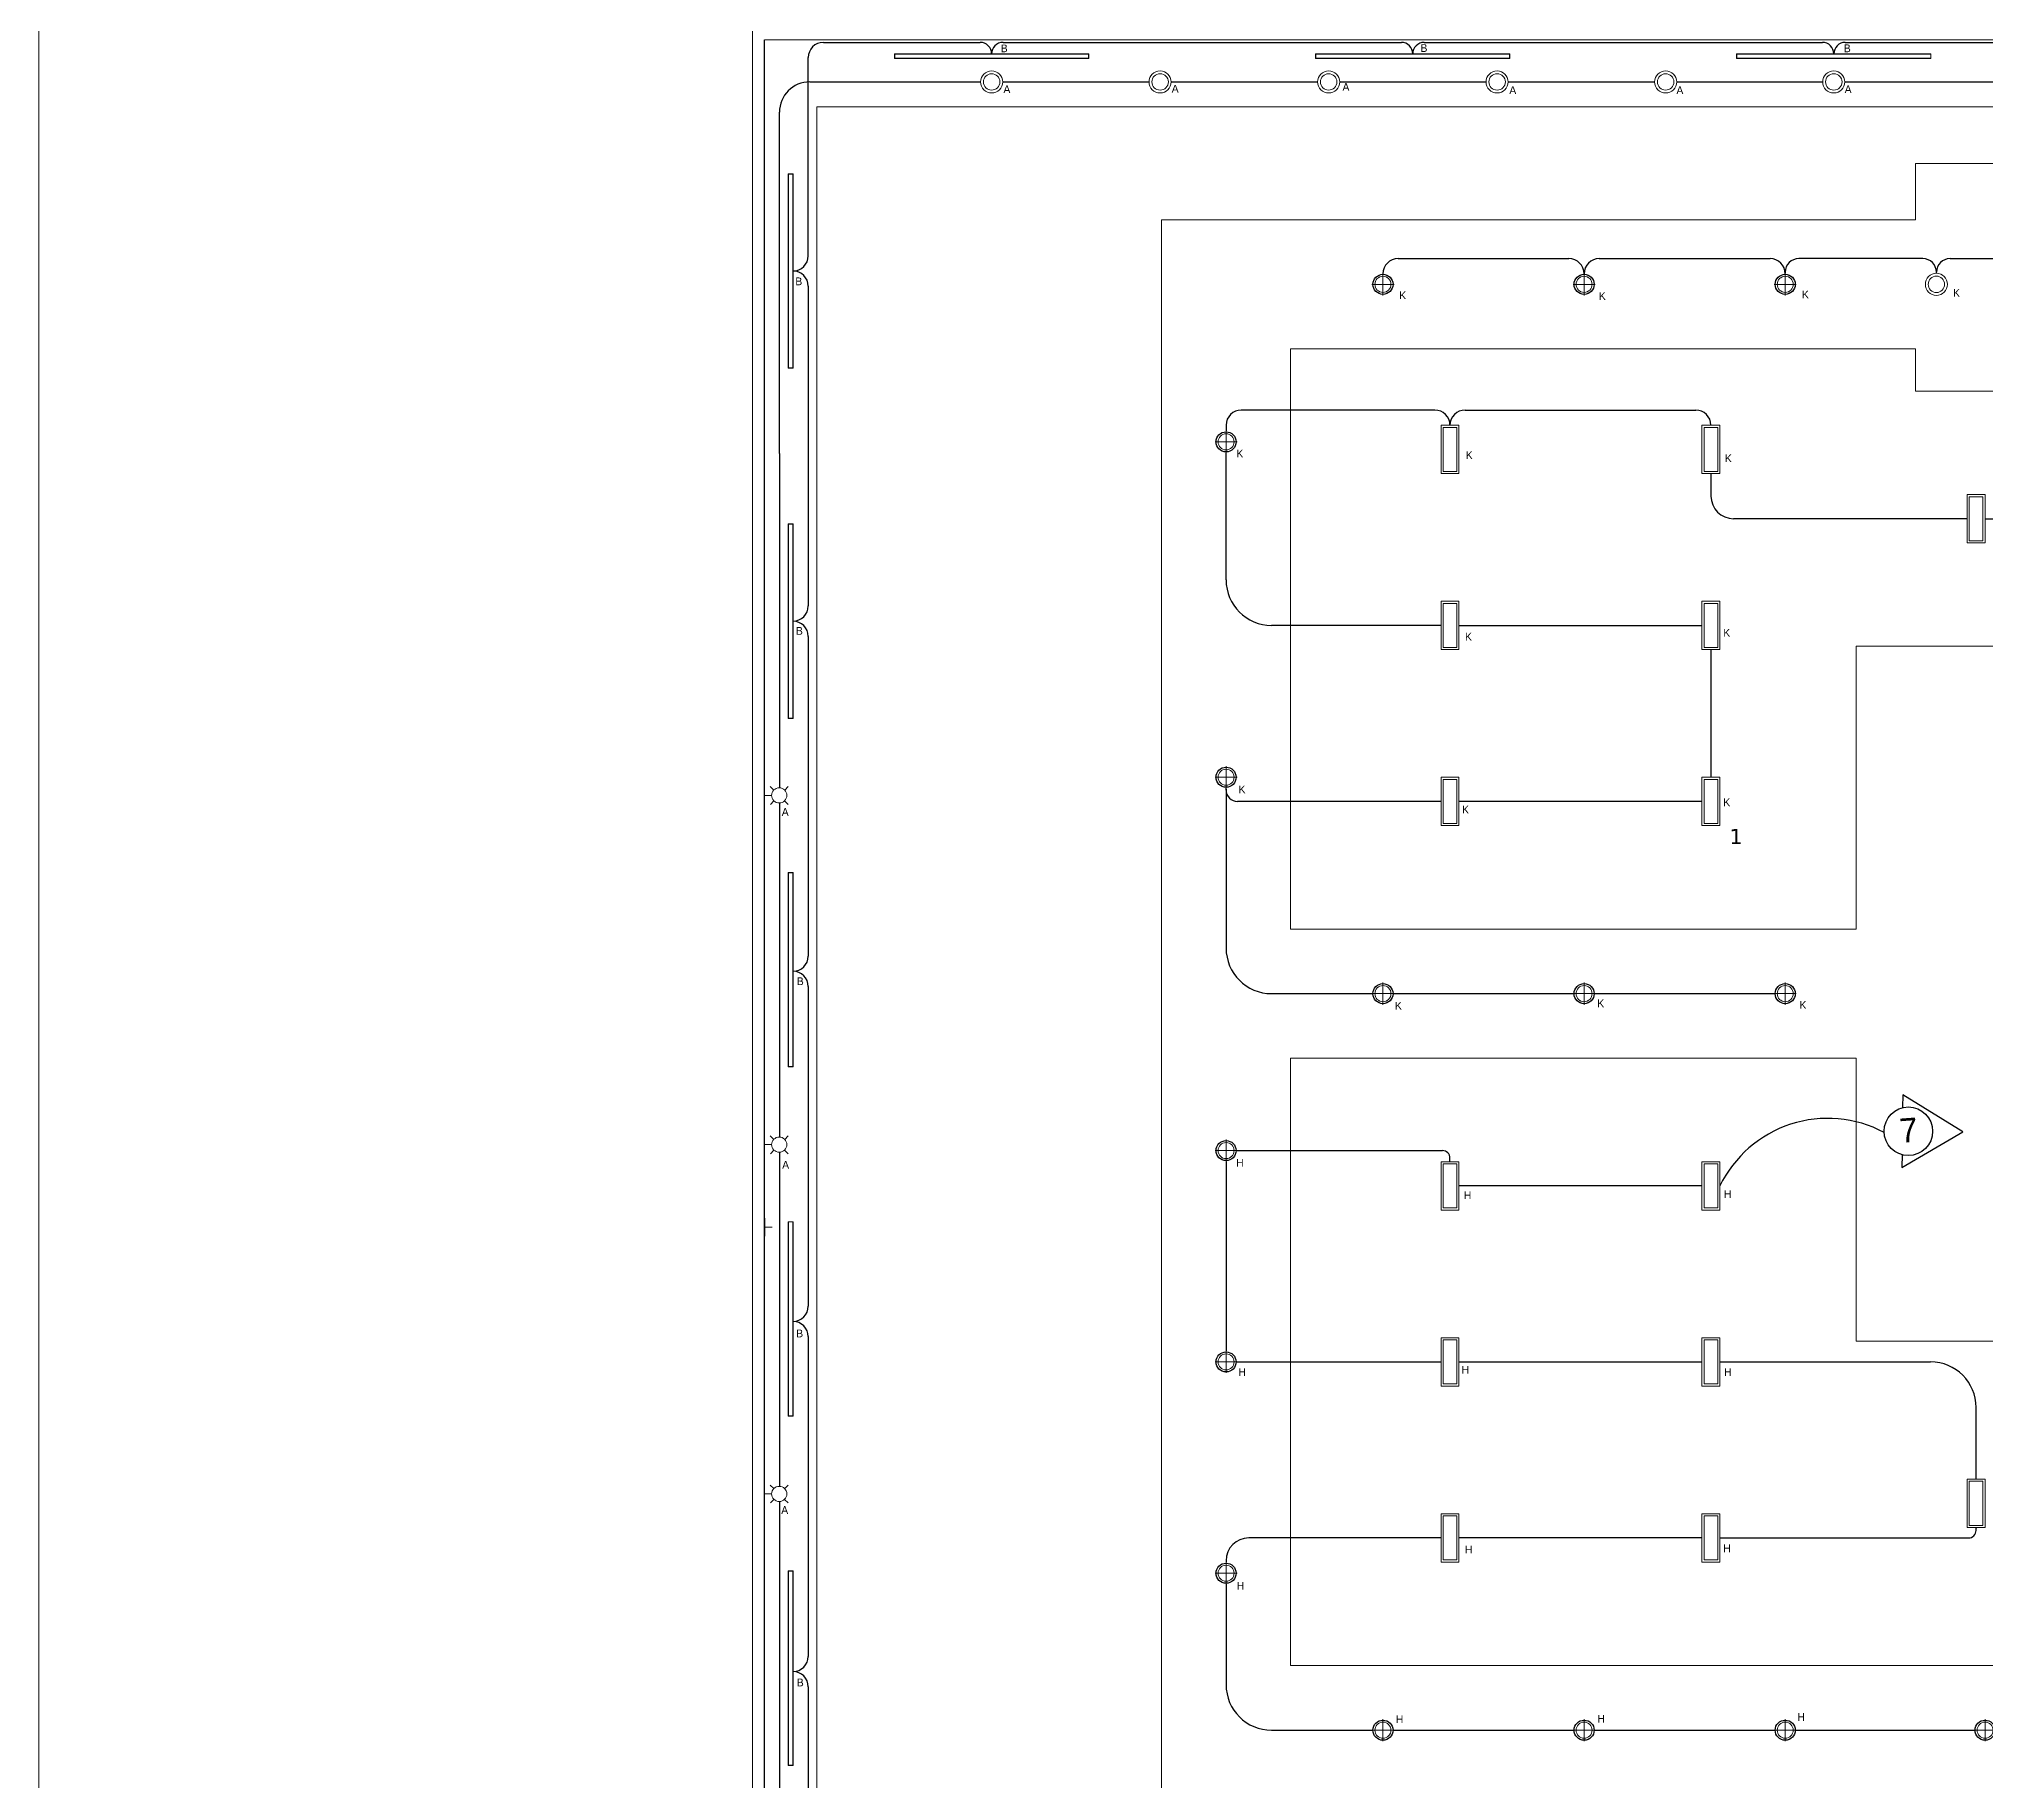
# Model space of a CAD drawing. Header units: inches. Extents: x -2 to 2474, y 1 to 287.
# Drawn here: x 5.35 to 49.32, y 178.92 to 218.24 of the extents above; entities that cross this region are included whole.
import ezdxf

# ---------------------------------------------------------------- set-up
doc = ezdxf.new("R2010")
doc.units = ezdxf.units.IN
doc.header["$MEASUREMENT"] = 0
for name, color, linetype in [('0.09', 2, 'Continuous'), ('0.25', 4, 'Continuous'), ('FLORESCENT', 2, 'Continuous'), ('PDF_0', 7, 'Continuous'), ('PDF_BORDER', 7, 'Continuous')]:
    doc.layers.add(name, color=color, linetype=linetype)
doc.layers.add('DLX_LUM', color=7, linetype='Continuous', true_color=0xffd400)
doc.layers.add('DLX_LUMKEY_IDX', color=7, linetype='Continuous', true_color=0x969696)
doc.layers.add('light ln', color=50, linetype='Continuous', lineweight=30)
doc.layers.add('LIGHTS', color=1, linetype='Continuous', lineweight=0)
doc.styles.add('TableTextStyle', font='')
doc.styles.get('TableTextStyle').set_extended_font_data('VERDANA.TTF')

# ---------------------------------------------------------------- blocks, each defined once
blk = doc.blocks.new('FL')
at = {"color": 1}
for p, q in [((-220, 0), (220, 0)), ((0, -220), (0, 220))]:
    blk.add_line(p, q, dxfattribs=at)
blk.add_circle((0, 0), 160, dxfattribs=at)
at = {"layer": '0.09'}
blk.add_circle((0, 0), 200, dxfattribs=at)
blk = doc.blocks.new('circuit')
at = {"color": 0, "lineweight": -2}
for p, q in [((39.528, 74.559), (39.228, 74.059)), ((39.828, 74.059), (39.528, 74.559)), ((39.228, 74.059), (39.334, 74.059)), ((39.721, 74.059), (39.828, 74.059))]:
    blk.add_line(p, q, dxfattribs=at)
blk.add_circle((39.528, 74.109), 0.2, dxfattribs=at)

msp = doc.modelspace()

# ---------------------------------------------------------------- linework, layer by layer
at = {"lineweight": 5}
for p, q in [((21.7371, 218.22183), (21.7422, 136.77047)), ((22.92814, 216.70837), (85.66049, 216.70837)), ((22.92814, 137.88653), (22.92814, 216.70837)), ((30.71414, 145.32785), (30.71414, 214.15903)), ((33.62915, 211.24401), (33.62915, 198.14105)), ((47.74826, 211.24401), (33.62915, 211.24401)), ((47.74826, 210.28578), (47.74826, 211.24401)), ((52.61927, 210.28578), (47.74826, 210.28578)), ((46.40343, 204.52836), (46.40343, 198.14105)), ((46.40343, 204.52836), (52.61927, 204.52836)), ((33.62915, 198.14105), (46.40343, 198.14105)), ((21.7422, 175.77259), (21.7422, 197.43254)), ((33.62915, 195.22603), (46.40343, 195.22603)), ((33.62915, 195.22603), (33.62915, 181.50832)), ((46.40343, 195.22603), (46.40343, 188.83872)), ((46.40343, 188.83872), (52.61927, 188.83872)), ((33.62915, 181.50832), (52.61927, 181.50832))]:
    msp.add_line(p, q, dxfattribs=at)
msp.add_lwpolyline([(30.71414, 214.15903), (47.74826, 214.15903), (47.74826, 215.43132), (60.40529, 215.43132), (60.40529, 214.15903), (77.43942, 214.15903)], dxfattribs=at)
at = {"layer": '0.25'}
for p, q in [((23.07421, 218.16489), (26.61813, 218.16489)), ((27.13255, 218.16489), (36.13094, 218.16489)), ((36.64536, 218.16489), (45.64375, 218.16489)), ((46.15817, 218.16489), (53.81957, 218.16489)), ((22.73127, 213.34529), (22.73127, 217.82195)), ((26.87534, 217.90768), (26.87534, 217.90768)), ((26.87534, 217.90768), (26.87534, 217.90768)), ((36.38815, 217.90768), (36.38815, 217.90768)), ((45.90096, 217.90768), (45.90096, 217.90768)), ((22.76739, 217.27241), (26.62593, 217.27241)), ((27.12475, 217.27241), (30.43259, 217.27241)), ((30.93142, 217.27241), (34.23926, 217.27241)), ((34.73809, 217.27241), (38.04592, 217.27241)), ((38.54475, 217.27241), (41.85259, 217.27241)), ((42.35142, 217.27241), (45.65155, 217.27241)), ((46.15037, 217.27241), (62.0082, 217.27241)), ((22.08143, 208.87942), (22.0815, 216.58653)), ((36.05878, 213.28215), (39.91689, 213.28215)), ((40.60277, 213.28215), (44.46088, 213.28215)), ((47.90991, 213.28215), (45.11267, 213.28215)), ((48.5272, 213.28215), (50.83902, 213.28215)), ((22.38832, 213.00234), (22.38832, 213.00234)), ((22.38832, 213.00234), (22.38832, 213.00234)), ((40.25983, 212.93921), (40.25983, 212.93921)), ((40.25983, 212.93921), (40.25983, 212.93921)), ((44.80382, 212.93921), (44.80382, 212.93921)), ((44.80402, 212.97351), (44.80402, 212.95093)), ((48.21856, 212.95093), (48.21856, 212.97351)), ((48.21856, 212.95093), (48.21856, 212.97351)), ((22.73127, 212.6594), (22.73127, 205.43855)), ((36.88711, 209.86283), (32.51459, 209.86283)), ((37.573, 209.86283), (42.78127, 209.86283)), ((32.17165, 209.51989), (32.17165, 209.39386)), ((37.23005, 209.51989), (37.23005, 209.51989)), ((37.23005, 209.51989), (37.23005, 209.51989)), ((43.12421, 209.51989), (43.12421, 209.51989)), ((22.08143, 208.87942), (22.08095, 201.33283)), ((32.17165, 206.02873), (32.17165, 208.89503)), ((37.02772, 208.97461), (37.02772, 208.97461)), ((42.92188, 208.97461), (42.92188, 208.97461)), ((43.12421, 208.42933), (43.12421, 207.92148)), ((48.91377, 207.40707), (43.63863, 207.40707)), ((49.31845, 207.40707), (53.85004, 207.40707)), ((49.11611, 206.86179), (49.11611, 206.86179)), ((22.38832, 205.09561), (22.38832, 205.09561)), ((37.02772, 204.9999), (33.20047, 204.9999)), ((37.02772, 204.9999), (37.02772, 204.9999)), ((37.02772, 204.9999), (37.02772, 204.9999)), ((37.43239, 204.9999), (42.92188, 204.9999)), ((42.92188, 204.9999), (42.92188, 204.9999)), ((42.92188, 204.9999), (42.92188, 204.9999)), ((22.73127, 204.75266), (22.73127, 197.53181)), ((43.12421, 204.45462), (43.12421, 201.57047)), ((22.08093, 200.98975), (22.08046, 193.44516)), ((32.17165, 201.2824), (32.17165, 201.32106)), ((32.17165, 201.30173), (32.17165, 197.71237)), ((37.02772, 201.0252), (32.42885, 201.0252)), ((37.02772, 201.0252), (37.02772, 201.0252)), ((42.92188, 201.0252), (37.43239, 201.0252)), ((42.92188, 201.0252), (42.92188, 201.0252)), ((43.32655, 201.0252), (43.32655, 201.0252)), ((37.23005, 200.47992), (37.23005, 200.47992)), ((43.12421, 200.47992), (43.12421, 200.47992)), ((22.73127, 196.84593), (22.73127, 189.62507)), ((33.20047, 196.68354), (35.46662, 196.68354)), ((35.96545, 196.68354), (40.01062, 196.68354)), ((40.50944, 196.68354), (44.55461, 196.68354)), ((22.08044, 193.10205), (22.07997, 185.55748)), ((31.92223, 193.13915), (31.92223, 193.13915)), ((31.92223, 193.13915), (31.92223, 193.13915)), ((32.42106, 193.13915), (37.05858, 193.13915)), ((32.17165, 192.88973), (32.17165, 188.61659)), ((37.23005, 192.88716), (37.23005, 192.96768)), ((37.02772, 192.34188), (37.02772, 192.34188)), ((42.92188, 192.34188), (37.43239, 192.34188)), ((42.92188, 192.34188), (42.92188, 192.34188)), ((43.32655, 192.34188), (43.32655, 192.34188)), ((22.73127, 188.93919), (22.73127, 181.71834)), ((31.92223, 188.36717), (31.92223, 188.36717)), ((31.92223, 188.36717), (31.92223, 188.36717)), ((32.42106, 188.36717), (37.02772, 188.36717)), ((37.02772, 188.36717), (37.02772, 188.36717)), ((37.02772, 188.36717), (37.02772, 188.36717)), ((37.43239, 188.36717), (42.92188, 188.36717)), ((42.92188, 188.36717), (42.92188, 188.36717)), ((42.92188, 188.36717), (42.92188, 188.36717)), ((43.32655, 188.36717), (48.08728, 188.36717)), ((49.11611, 185.7188), (49.11611, 187.33835)), ((22.07994, 185.21436), (22.07947, 177.6698)), ((37.02772, 184.39247), (32.68606, 184.39247)), ((37.02772, 184.39247), (37.02772, 184.39247)), ((42.92188, 184.39247), (37.43239, 184.39247)), ((42.92188, 184.39247), (42.92188, 184.39247)), ((43.32655, 184.39247), (48.94464, 184.39247)), ((49.11611, 184.62824), (49.11611, 184.61538)), ((49.11611, 184.56394), (49.11611, 184.61538)), ((32.17165, 183.87805), (32.17165, 183.84461)), ((32.17165, 183.34579), (32.17165, 181.07964)), ((32.42106, 183.5952), (32.42106, 183.5952)), ((22.73127, 181.03245), (22.73127, 173.8116)), ((35.71604, 180.30022), (35.71604, 180.30022)), ((35.71604, 180.30022), (35.71604, 180.30022)), ((33.20047, 180.05081), (35.46662, 180.05081)), ((35.96545, 180.05081), (40.01062, 180.05081)), ((40.50944, 180.05081), (44.55461, 180.05081)), ((45.05343, 180.05081), (49.06903, 180.05081))]:
    msp.add_line(p, q, dxfattribs=at)
for centre, radius, start, end in [((23.07421, 217.82195), 0.34294, 90.000001, 180), ((26.61813, 217.90768), 0.25721, 0, 90.000001), ((27.13255, 217.90768), 0.25721, 90.000001, 180), ((36.13094, 217.90768), 0.25721, 0, 90.000001), ((36.64536, 217.90768), 0.25721, 90.000001, 180), ((45.64375, 217.90768), 0.25721, 0, 90.000001), ((46.15817, 217.90768), 0.25721, 89.999997, 180), ((22.76739, 216.58652), 0.68589, 90, 179.999432), ((22.38832, 213.34529), 0.34294, 270, 0), ((36.05878, 212.93921), 0.34294, 90, 180), ((39.91689, 212.93921), 0.34294, 0, 90), ((40.60277, 212.93921), 0.34294, 90, 180), ((44.46088, 212.93921), 0.34294, 0, 90), ((45.11267, 212.97351), 0.30865, 90, 180), ((47.90991, 212.97351), 0.30865, 0, 90), ((48.5272, 212.97351), 0.30865, 90, 180), ((22.38832, 212.6594), 0.34294, 0, 90), ((32.51459, 209.51989), 0.34294, 90, 180), ((36.88711, 209.51989), 0.34294, 0, 90), ((37.573, 209.51989), 0.34294, 90, 180), ((42.78127, 209.51989), 0.34294, 0, 90), ((43.63863, 207.92148), 0.51441, 180, 270), ((33.20047, 206.02873), 1.02883, 180, 270), ((22.38832, 205.43855), 0.34294, 270, 0), ((22.38832, 204.75266), 0.34294, 0, 90), ((32.42885, 201.2824), 0.25721, 180, 270), ((22.38832, 197.53181), 0.34294, 270, 0), ((33.20047, 197.71237), 1.02883, 180, 270), ((22.38832, 196.84593), 0.34294, 0, 90), ((45.76483, 191.15548), 2.7116, 62.014965, 154.053629), ((37.05858, 192.96768), 0.17147, 0, 90), ((22.38832, 189.62507), 0.34294, 270, 0), ((22.38832, 188.93919), 0.34294, 0, 90), ((48.08728, 187.33835), 1.02883, 0, 90), ((32.68606, 183.87805), 0.51441, 90, 180), ((48.94464, 184.56394), 0.17147, 270, 0), ((22.38832, 181.71834), 0.34294, 270, 0), ((22.38832, 181.03245), 0.34294, 0, 90), ((33.20047, 181.07964), 1.02883, 180, 270)]:
    msp.add_arc(centre, radius, start, end, dxfattribs=at)
at = {"layer": 'DLX_LUM', "lineweight": 5, "transparency": 33554585}
for points in [[(48.96179, 206.9098, 0), (49.26358, 206.9098, 0)], [(49.26358, 206.9098, 0), (48.96179, 206.9098, 0)], [(37.07573, 204.50264, 0), (37.37752, 204.50264, 0)], [(37.37752, 204.50264, 0), (37.07573, 204.50264, 0)], [(42.96989, 204.50264, 0), (43.27168, 204.50264, 0)], [(43.27168, 204.50264, 0), (42.96989, 204.50264, 0)], [(37.07573, 200.52793, 0), (37.37752, 200.52793, 0)], [(37.37752, 200.52793, 0), (37.07573, 200.52793, 0)], [(42.96989, 200.52793, 0), (43.27168, 200.52793, 0)], [(43.27168, 200.52793, 0), (42.96989, 200.52793, 0)], [(37.07573, 187.86991, 0), (37.37752, 187.86991, 0)], [(37.37752, 187.86991, 0), (37.07573, 187.86991, 0)], [(42.96989, 187.86991, 0), (43.27168, 187.86991, 0)], [(43.27168, 187.86991, 0), (42.96989, 187.86991, 0)], [(48.96179, 184.67625, 0), (49.26358, 184.67625, 0)], [(49.26358, 184.67625, 0), (48.96179, 184.67625, 0)], [(37.07573, 183.8952, 0), (37.37752, 183.8952, 0)], [(37.37752, 183.8952, 0), (37.07573, 183.8952, 0)], [(42.96989, 183.8952, 0), (43.27168, 183.8952, 0)], [(43.27168, 183.8952, 0), (42.96989, 183.8952, 0)]]:
    msp.add_polyline3d(points, dxfattribs=at)
at = {"layer": 'FLORESCENT', "lineweight": 5}
for p, q in [((21.73712, 217.85453), (21.7422, 217.85453)), ((24.68008, 217.80137), (24.68008, 217.90768)), ((21.7422, 217.4651), (21.73715, 217.4651)), ((21.73717, 217.08674), (21.7422, 217.08674)), ((21.7422, 216.70837), (21.7372, 216.70837)), ((22.38832, 210.80708), (22.28201, 210.80708)), ((37.02772, 209.51989), (37.02772, 208.42933)), ((37.02772, 209.51989), (37.43239, 209.51989)), ((37.38438, 209.47188), (37.07573, 209.47188)), ((37.07573, 209.47188), (37.07573, 208.47734)), ((37.38438, 208.47734), (37.38438, 209.47188)), ((37.43239, 208.42933), (37.43239, 209.51989)), ((42.92188, 209.51989), (42.92188, 208.42933)), ((42.92188, 209.51989), (43.32655, 209.51989)), ((43.27854, 209.47188), (42.96989, 209.47188)), ((42.96989, 209.47188), (42.96989, 208.47734)), ((43.27854, 208.47734), (43.27854, 209.47188)), ((43.32655, 208.42933), (43.32655, 209.51989)), ((37.43239, 208.42933), (37.02772, 208.42933)), ((37.38438, 208.47734), (37.07573, 208.47734)), ((43.32655, 208.42933), (42.92188, 208.42933)), ((43.27854, 208.47734), (42.96989, 208.47734)), ((48.91377, 207.95235), (48.91377, 206.86179)), ((48.91377, 207.95235), (49.31845, 207.95235)), ((49.27043, 207.90433), (48.96179, 207.90433)), ((48.96179, 207.90433), (48.96179, 206.9098)), ((49.27043, 206.9098), (49.27043, 207.90433)), ((49.31845, 206.86179), (49.31845, 207.95235)), ((49.31845, 206.86179), (48.91377, 206.86179)), ((48.96179, 206.9098), (49.27043, 206.9098)), ((37.02772, 205.54518), (37.02772, 204.45462)), ((37.02772, 205.54518), (37.43239, 205.54518)), ((37.38438, 205.49717), (37.07573, 205.49717)), ((37.07573, 205.49717), (37.07573, 204.50264)), ((37.38438, 204.50264), (37.38438, 205.49717)), ((37.43239, 204.45462), (37.43239, 205.54518)), ((42.92188, 205.54518), (42.92188, 204.45462)), ((42.92188, 205.54518), (43.32655, 205.54518)), ((42.92188, 205.54518), (42.92188, 204.45462)), ((43.27854, 205.49717), (42.96989, 205.49717)), ((42.96989, 205.49717), (42.96989, 204.50264)), ((42.96989, 205.49717), (42.96989, 204.50264)), ((43.27854, 204.50264), (43.27854, 205.49717)), ((43.32655, 204.45462), (43.32655, 205.54518)), ((37.43239, 204.45462), (37.02772, 204.45462)), ((37.07573, 204.50264), (37.38438, 204.50264)), ((43.32655, 204.45462), (42.92188, 204.45462)), ((42.96989, 204.50264), (43.27854, 204.50264)), ((22.38832, 202.90034), (22.28201, 202.90034)), ((37.02772, 201.57047), (37.02772, 200.47992)), ((37.02772, 201.57047), (37.43239, 201.57047)), ((37.38438, 201.52246), (37.07573, 201.52246)), ((37.07573, 201.52246), (37.07573, 200.52793)), ((37.38438, 200.52793), (37.38438, 201.52246)), ((37.43239, 200.47992), (37.43239, 201.57047)), ((42.92188, 201.57047), (42.92188, 200.47992)), ((42.92188, 201.57047), (43.32655, 201.57047)), ((43.27854, 201.52246), (42.96989, 201.52246)), ((42.96989, 201.52246), (42.96989, 200.52793)), ((43.27854, 200.52793), (43.27854, 201.52246)), ((43.32655, 200.47992), (43.32655, 201.57047)), ((37.07573, 200.52793), (37.38438, 200.52793)), ((42.96989, 200.52793), (43.27854, 200.52793)), ((37.43239, 200.47992), (37.02772, 200.47992)), ((43.32655, 200.47992), (42.92188, 200.47992)), ((22.38832, 195.03171), (22.28201, 195.03171)), ((37.02772, 192.88716), (37.02772, 191.7966)), ((37.02772, 192.88716), (37.43239, 192.88716)), ((37.38438, 192.83915), (37.07573, 192.83915)), ((37.07573, 192.83915), (37.07573, 191.84462)), ((37.38438, 191.84462), (37.38438, 192.83915)), ((37.43239, 191.7966), (37.43239, 192.88716)), ((42.92188, 192.88716), (42.92188, 191.7966)), ((42.92188, 192.88716), (43.32655, 192.88716)), ((43.27854, 192.83915), (42.96989, 192.83915)), ((42.96989, 192.83915), (42.96989, 191.84462)), ((43.27854, 191.84462), (43.27854, 192.83915)), ((43.32655, 191.7966), (43.32655, 192.88716)), ((37.43239, 191.7966), (37.02772, 191.7966)), ((37.38438, 191.84462), (37.07573, 191.84462)), ((43.32655, 191.7966), (42.92188, 191.7966)), ((43.27854, 191.84462), (42.96989, 191.84462)), ((37.02772, 188.91245), (37.02772, 187.8219)), ((37.02772, 188.91245), (37.43239, 188.91245)), ((37.02772, 188.91245), (37.02772, 187.8219)), ((37.38438, 188.86444), (37.07573, 188.86444)), ((37.07573, 188.86444), (37.07573, 187.86991)), ((37.07573, 188.86444), (37.07573, 187.86991)), ((37.38438, 187.86991), (37.38438, 188.86444)), ((37.43239, 187.8219), (37.43239, 188.91245)), ((42.92188, 188.91245), (42.92188, 187.8219)), ((42.92188, 188.91245), (43.32655, 188.91245)), ((42.92188, 188.91245), (42.92188, 187.8219)), ((43.27854, 188.86444), (42.96989, 188.86444)), ((42.96989, 188.86444), (42.96989, 187.86991)), ((42.96989, 188.86444), (42.96989, 187.86991)), ((43.27854, 187.86991), (43.27854, 188.86444)), ((43.32655, 187.8219), (43.32655, 188.91245)), ((37.43239, 187.8219), (37.02772, 187.8219)), ((37.07573, 187.86991), (37.38438, 187.86991)), ((43.32655, 187.8219), (42.92188, 187.8219)), ((42.96989, 187.86991), (43.27854, 187.86991)), ((22.38832, 187.14402), (22.28201, 187.14402)), ((48.91377, 185.7188), (48.91377, 184.62824)), ((48.91377, 185.7188), (49.31845, 185.7188)), ((49.27043, 185.67079), (48.96179, 185.67079)), ((48.96179, 185.67079), (48.96179, 184.67625)), ((49.27043, 184.67625), (49.27043, 185.67079)), ((49.31845, 184.62824), (49.31845, 185.7188)), ((37.02772, 184.93775), (37.02772, 183.84719)), ((37.02772, 184.93775), (37.43239, 184.93775)), ((37.38438, 184.88973), (37.07573, 184.88973)), ((37.07573, 184.88973), (37.07573, 183.8952)), ((37.38438, 183.8952), (37.38438, 184.88973)), ((37.43239, 183.84719), (37.43239, 184.93775)), ((42.92188, 184.93775), (42.92188, 183.84719)), ((42.92188, 184.93775), (43.32655, 184.93775)), ((43.27854, 184.88973), (42.96989, 184.88973)), ((42.96989, 184.88973), (42.96989, 183.8952)), ((43.27854, 183.8952), (43.27854, 184.88973)), ((43.32655, 183.84719), (43.32655, 184.93775)), ((48.96179, 184.67625), (49.27043, 184.67625)), ((49.31845, 184.62824), (48.91377, 184.62824)), ((37.43239, 183.84719), (37.02772, 183.84719)), ((37.07573, 183.8952), (37.38438, 183.8952)), ((43.32655, 183.84719), (42.92188, 183.84719)), ((42.96989, 183.8952), (43.27854, 183.8952)), ((22.38832, 179.25634), (22.28201, 179.25634))]:
    msp.add_line(p, q, dxfattribs=at)
for points in [[(24.68008, 217.90768), (29.0706, 217.90768), (29.0706, 217.80137), (24.68008, 217.80137), (24.68008, 217.90768)], [(34.19289, 217.90768), (38.58341, 217.90768), (38.58341, 217.80137), (34.19289, 217.80137)], [(34.19289, 217.90768), (34.19289, 217.85453)], [(34.19289, 217.80137), (34.19289, 217.85453)], [(43.7057, 217.90768), (48.09622, 217.90768), (48.09622, 217.80137), (43.7057, 217.80137), (43.7057, 217.90768)], [(22.28201, 210.80708), (22.28201, 215.19761), (22.38832, 215.19761), (22.38832, 210.80708), (22.28201, 210.80708)], [(22.28201, 202.90034), (22.28201, 207.29087), (22.38832, 207.29087), (22.38832, 202.90034), (22.28201, 202.90034)], [(22.28201, 195.03171), (22.28201, 199.42224), (22.38832, 199.42224), (22.38832, 195.03171), (22.28201, 195.03171)], [(22.28201, 187.14402), (22.28201, 191.53455), (22.38832, 191.53455), (22.38832, 187.14402), (22.28201, 187.14402)], [(22.28201, 179.25634), (22.28201, 183.64687), (22.38832, 183.64687), (22.38832, 179.25634), (22.28201, 179.25634)]]:
    msp.add_lwpolyline(points, dxfattribs=at)
for points in [[(24.68694, 217.90082), (29.06375, 217.90082), (29.06375, 217.80823), (24.68694, 217.80823)], [(34.19975, 217.90082), (38.57656, 217.90082), (38.57656, 217.80823), (34.19975, 217.80823)], [(43.71256, 217.90082), (48.08937, 217.90082), (48.08937, 217.80823), (43.71256, 217.80823)], [(22.28887, 210.81394), (22.28887, 215.19075), (22.38147, 215.19075), (22.38147, 210.81394)], [(22.28887, 202.9072), (22.28887, 207.28401), (22.38147, 207.28401), (22.38147, 202.9072)], [(22.28887, 195.03857), (22.28887, 199.41538), (22.38147, 199.41538), (22.38147, 195.03857)], [(22.28887, 187.15088), (22.28887, 191.52769), (22.38147, 191.52769), (22.38147, 187.15088)], [(22.28887, 179.2632), (22.28887, 183.64001), (22.38147, 183.64001), (22.38147, 179.2632)]]:
    msp.add_lwpolyline(points, close=True, dxfattribs=at)
for centre, radius in [((26.87534, 217.27241), 0.24941), ((26.87534, 217.27241), 0.18567), ((30.68201, 217.27241), 0.24941), ((30.68201, 217.27241), 0.18567), ((34.48867, 217.27241), 0.24941), ((34.48867, 217.27241), 0.18567), ((38.29534, 217.27241), 0.24941), ((38.29534, 217.27241), 0.18567), ((42.102, 217.27241), 0.24941), ((42.102, 217.27241), 0.18567), ((45.90096, 217.27241), 0.24941), ((45.90096, 217.27241), 0.18567)]:
    msp.add_circle(centre, radius, dxfattribs=at)
at = {"layer": 'FLORESCENT', "color": 5, "lineweight": 5}
for radius in [0.24941, 0.18567]:
    msp.add_circle((48.21856, 212.70152), radius, dxfattribs=at)
at = {"layer": 'light ln', "lineweight": 5}
for p, q in [((21.73817, 200.95708), (21.73817, 201.36147)), ((21.90591, 201.16129), (21.73817, 201.16129)), ((21.95416, 201.28058), (21.87327, 201.36147)), ((21.87731, 200.95708), (21.9582, 201.03797)), ((22.27766, 200.95708), (22.19677, 201.03797)), ((22.20081, 201.28058), (22.2817, 201.36147)), ((21.73817, 193.06939), (21.73817, 193.47378)), ((21.95416, 193.39289), (21.87327, 193.47378)), ((22.20081, 193.39289), (22.2817, 193.47378)), ((21.90591, 193.2736), (21.73817, 193.2736)), ((21.87731, 193.06939), (21.9582, 193.15028)), ((22.27766, 193.06939), (22.19677, 193.15028)), ((21.75005, 191.20989), (21.75005, 191.61429)), ((21.91779, 191.41411), (21.75005, 191.41411)), ((21.73817, 185.18171), (21.73817, 185.5861)), ((21.95416, 185.50521), (21.87327, 185.5861)), ((22.20081, 185.50521), (22.2817, 185.5861)), ((21.90591, 185.38592), (21.73817, 185.38592)), ((21.87731, 185.18171), (21.9582, 185.26259)), ((22.27766, 185.18171), (22.19677, 185.26259))]:
    msp.add_line(p, q, dxfattribs=at)
for centre in [(22.07748, 201.16129), (22.07748, 193.2736), (22.07748, 185.38592)]:
    msp.add_circle(centre, 0.17158, dxfattribs=at)
at = {"layer": 'PDF_0', "lineweight": 5}
for points in [[(21.47567, 173.51598), (21.47567, 218.50613), (42.08727, 218.50613)], [(44.48604, 218.22183), (21.7422, 218.22183)], [(21.7422, 218.22183), (21.7422, 197.43254)], [(44.48604, 218.22183), (86.84643, 218.22183)]]:
    msp.add_lwpolyline(points, dxfattribs=at)
at = {"layer": 'PDF_BORDER', "lineweight": 9}
msp.add_lwpolyline([(419.0416, 1.32463), (5.35228, 1.32463), (5.35228, 275.11011), (419.0416, 275.11011)], close=True, dxfattribs=at)

# ---------------------------------------------------------------- block references
at = {"color": 6, "lineweight": -2, "transparency": 33554585, "xscale": 2.739726574430331, "yscale": 2.739726574430331, "zscale": 2.739726574430331, "rotation": 269.3456928258319}
msp.add_blockref('circuit', (-154.2034, 304.18393), dxfattribs=at)
at = {"layer": 'LIGHTS', "color": 1, "lineweight": 5, "xscale": 0.001133695354050328, "yscale": 0.001133695354050328, "zscale": 0.001133695354050328}
for p in [(35.71604, 212.70152), (40.26003, 212.70152), (44.80402, 212.70152), (32.17165, 209.14444), (32.17165, 201.57047), (35.71604, 196.68354), (40.26003, 196.68354), (44.80402, 196.68354), (32.17165, 193.13915), (32.17165, 188.36717), (35.71604, 180.05081), (40.26003, 180.05081), (44.80402, 180.05081), (49.31845, 180.05081)]:
    msp.add_blockref('FL', p, dxfattribs=at)
at = {"layer": 'LIGHTS', "color": 1, "lineweight": 5, "xscale": 0.001133695354050328, "yscale": 0.001133695354050328, "zscale": 0.001133695354050328, "rotation": 180}
msp.add_blockref('FL', (32.17165, 183.5952), dxfattribs=at)

# ---------------------------------------------------------------- texts
at = {"color": 7, "transparency": 33554585, "char_height": 0.1749, "attachment_point": 1}
for s, insert in [('B', (27.08151, 218.11753)), ('B', (36.56454, 218.12504)), ('B', (46.12802, 218.11838)), ('A', (27.14246, 217.19491)), ('A', (30.94354, 217.20547)), ('A', (34.80162, 217.24693)), ('A', (46.14641, 217.19416)), ('A', (38.57102, 217.17307)), ('A', (42.34532, 217.17306)), ('B', (22.44084, 212.85639)), ('K', (36.08353, 212.54184)), ('K', (40.5931, 212.52416)), ('K', (45.18148, 212.55923)), ('K', (48.5946, 212.59458)), ('K', (32.40512, 208.96718)), ('K', (37.58672, 208.93184)), ('K', (43.44034, 208.86115)), ('B', (22.45446, 204.96266)), ('K', (43.40496, 204.92027)), ('K', (37.56903, 204.83191)), ('K', (32.45364, 201.38311)), ('K', (37.50237, 200.92845)), ('K', (43.40386, 201.09196)), ('A', (22.13371, 200.87328)), ('B', (22.47459, 197.05117)), ('K', (40.55683, 196.55218)), ('K', (35.98716, 196.49825)), ('K', (45.12649, 196.51622)), ('A', (22.14334, 192.90613)), ('H', (32.3999, 192.94991)), ('H', (37.54341, 192.21931)), ('H', (43.41805, 192.24494)), ('B', (22.46099, 189.09709)), ('H', (32.4515, 188.22628)), ('H', (37.49242, 188.27755)), ('H', (43.42206, 188.2253)), ('A', (22.12196, 185.11032)), ('H', (37.56786, 184.2201)), ('H', (43.40402, 184.24573)), ('H', (32.41151, 183.39977)), ('B', (22.47432, 181.21594)), ('H', (36.00693, 180.38491)), ('H', (40.56043, 180.39773)), ('H', (45.07799, 180.43653))]:
    msp.add_mtext_dynamic_manual_height_columns(s, width=0.2521589, gutter_width=0.87431, heights=[0], dxfattribs=dict(at, insert=insert))
at = {"transparency": 33554585, "insert": (47.36671, 193.85839), "char_height": 0.54795, "attachment_point": 1, "rotation": 4.36642}
msp.add_mtext_dynamic_manual_height_columns('7', width=0.7901584, gutter_width=2.73973, heights=[0], dxfattribs=at)
at = {"layer": 'DLX_LUMKEY_IDX', "style": 'TableTextStyle'}
msp.add_text('1', height=0.34021, dxfattribs=at).set_placement((43.54543, 200.06408))

doc.saveas('drawing.dxf')
